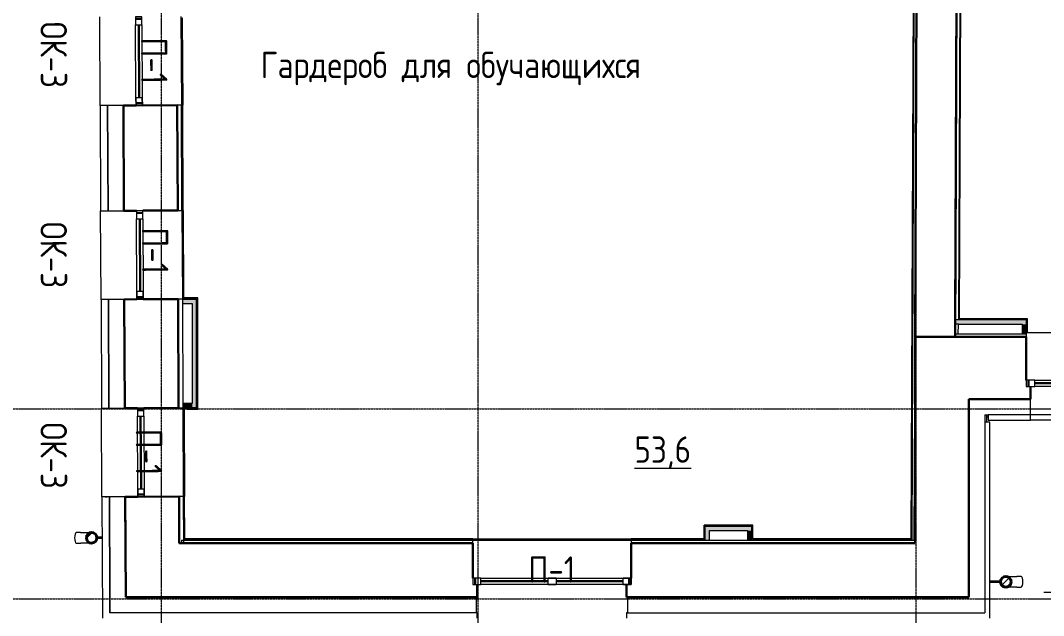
# Model space of a CAD drawing. Header units: millimetres. Extents: x 504091 to 2165846, y 135022 to 442887.
# Drawn here: x 1398815 to 1408506, y 304657 to 310300 of the extents above; entities that cross this region are included whole.
import ezdxf

# ---------------------------------------------------------------- set-up
doc = ezdxf.new("R2010")
doc.units = ezdxf.units.MM
doc.linetypes.add('ADSK_Линия сетки', pattern=[25, 20, -2.5, 0, -2.5])
doc.linetypes.add('осеваяX2', pattern=[4, 2.5, -0.5, 0.5, -0.5])
doc.layers.get('Defpoints').update_dxf_attribs({"color": 255})
for name, color, linetype, lineweight in [('_ Окна', 7, 'Continuous', 30), ('Марки окон', 7, 'Continuous', 20), ('Марки помещений', 7, 'Continuous', 20), ('Обобщенные модели', 7, 'Continuous', 18), ('Окна', 7, 'Continuous', 18), ('Оси', 165, 'осеваяX2', 13), ('Перекрытие', 7, 'Continuous', 18), ('размеры', 7, 'Continuous', 9), ('Стены внутренние', 7, 'Continuous', 18), ('Стены наружные', 7, 'Continuous', 18), ('Стены несущие', 7, 'Continuous', 30), ('Стены отделка', 7, 'Continuous', 30), ('Стены штриховка', 7, 'Continuous', 18)]:
    doc.layers.add(name, color=color, linetype=linetype, lineweight=lineweight)
doc.styles.add('GOST Common_2', font='GOST_Common.ttf', dxfattribs={"width": 0.9, "height": 200})
doc.styles.add('GOST Common_3', font='GOST_Common.ttf', dxfattribs={"height": 250})
doc.dimstyles.new('ADSK_Основной_2_5_мм_округление_до_1', dxfattribs={"dimscale": 304.8, "dimtxt": 251.428749, "dimasz": 0.463911, "dimexe": 0.492126, "dimexo": 0.492126, "dimgap": 0.098425, "dimtad": 1, "dimdec": 0, "dimdsep": 46, "dimtxsty": 'GOST Common_3', "dimblk1": 'OBLIQUE', "dimblk2": 'OBLIQUE', "dimsah": 1, "dimcen": 0.09, "dimdle": 0.492126, "dimazin": 2, "dimtfac": 1, "dimtdec": 4, "dimtix": 1, "dimtmove": 0, "dimatfit": 3, "dimfxl": 0, "dimtvp": 1, "dimtolj": 1, "dimtzin": 0, "dimlwd": 20, "dimlwe": 20, "dimarcsym": 0})

# ---------------------------------------------------------------- blocks, each defined once
blk = doc.blocks.new('Водосток - Тип 1 _карниз больше 490мм_-5158525-План 1-го этажа')
at = {"layer": 'Обобщенные модели', "lineweight": 9}
h = blk.add_hatch(dxfattribs=at)
h.set_pattern_fill('FP_10', color=256, style=0, pattern_type=2)
h.set_pattern_definition([(314.728, (-451.3, -498.1), (106.568, 105.561), [])])
h.paths.add_polyline_path([(76.3, 171.1), (77.4, 146.5), (85.9, 128.8), (103.3, 115), (125, 110), (146.7, 115), (164.1, 128.8), (173.7, 150.5), (173.7, 171.1), (164.1, 191.2), (144.7, 205.5), (125, 210), (102.3, 204.3), (85.9, 191.2), (76.4, 171.3)])
at = {"layer": 'Обобщенные модели'}
for p, q in [((75, 306.2), (75, 263.6)), ((175, 263.6), (175, 306.2)), ((120, 109.1), (120, 60)), ((130, 60), (130, 109.1))]:
    blk.add_line(p, q, dxfattribs=at)
at = {"layer": 'Обобщенные модели', "flags": 128}
for points in [[(75, 173), (75, 174.3), (75, 177), (75, 179.8), (75, 182.9), (75, 186.2), (75, 189.7), (75, 193.4), (75, 197.2), (75, 201.3), (75, 205.5), (75, 209.9), (75, 214.4), (75, 219.1), (75, 224), (75, 229), (75, 234.1), (75, 239.3), (75, 244.6), (75, 250.1), (75, 255.6), (75, 261.3), (75, 263.6)], [(175, 263.6), (175, 258), (175, 252.4), (175, 246.9), (175, 241.5), (175, 236.2), (175, 231.1), (175, 226), (175, 221.1), (175, 216.4), (175, 211.8), (175, 207.3), (175, 203), (175, 198.9), (175, 194.9), (175, 191.2), (175, 187.6), (175, 184.3), (175, 181.1), (175, 178.1), (175, 175.4), (175, 173)]]:
    blk.add_lwpolyline(points, dxfattribs=at)
at = {"layer": 'Обобщенные модели'}
for start, end in [(90, 270), (270, 90)]:
    blk.add_arc((125, 160), 52, start, end, dxfattribs=at)
at = {"layer": 'Обобщенные модели', "lineweight": 40}
for start, end in [(90, 270), (270, 90)]:
    blk.add_arc((125, 160), 50, start, end, dxfattribs=at)
at = {"layer": 'Обобщенные модели'}
for start_param, end_param in [(4.712389, 6.283185), (3.141593, 4.712389)]:
    blk.add_ellipse((125, 306.2), major_axis=(-50, 0), ratio=0.309017, start_param=start_param, end_param=end_param, dxfattribs=at)
blk = doc.blocks.new('Водосток - Тип 1 _карниз больше 490мм_-5158564-План 1-го этажа')
at = {"layer": 'Обобщенные модели', "lineweight": 9}
h = blk.add_hatch(dxfattribs=at)
h.set_pattern_fill('FP_11', color=256, style=0, pattern_type=2)
h.set_pattern_definition([(135, (281.1, -7838.13), (-106.066, -106.066), [])])
h.paths.add_polyline_path([(173.7, 150.5), (173.7, 171.1), (164.1, 191.2), (144.7, 205.5), (125, 210), (102.3, 204.3), (85.9, 191.2), (76.3, 171.1), (77.4, 146.5), (85.9, 128.8), (103.3, 115), (125, 110), (146.7, 115), (164.1, 128.8), (173.7, 148.9)])
at = {"layer": 'Обобщенные модели'}
for p, q in [((75, 306.2), (75, 263.6)), ((175, 263.6), (175, 306.2)), ((120, 109.1), (120, 10)), ((130, 10), (130, 109.1))]:
    blk.add_line(p, q, dxfattribs=at)
at = {"layer": 'Обобщенные модели', "flags": 128}
for points in [[(75, 173), (75, 174.3), (75, 177), (75, 179.8), (75, 182.9), (75, 186.2), (75, 189.7), (75, 193.4), (75, 197.2), (75, 201.3), (75, 205.5), (75, 209.9), (75, 214.4), (75, 219.1), (75, 224), (75, 229), (75, 234.1), (75, 239.3), (75, 244.6), (75, 250.1), (75, 255.6), (75, 261.3), (75, 263.6)], [(175, 263.6), (175, 258), (175, 252.4), (175, 246.9), (175, 241.5), (175, 236.2), (175, 231.1), (175, 226), (175, 221.1), (175, 216.4), (175, 211.8), (175, 207.3), (175, 203), (175, 198.9), (175, 194.9), (175, 191.2), (175, 187.6), (175, 184.3), (175, 181.1), (175, 178.1), (175, 175.4), (175, 173)]]:
    blk.add_lwpolyline(points, dxfattribs=at)
at = {"layer": 'Обобщенные модели'}
for start, end in [(90, 270), (270, 90)]:
    blk.add_arc((125, 160), 52, start, end, dxfattribs=at)
at = {"layer": 'Обобщенные модели', "lineweight": 40}
for start, end in [(90, 270), (270, 90)]:
    blk.add_arc((125, 160), 50, start, end, dxfattribs=at)
at = {"layer": 'Обобщенные модели'}
for start_param, end_param in [(4.712389, 6.283185), (3.141593, 4.712389)]:
    blk.add_ellipse((125, 306.2), major_axis=(-50, 0), ratio=0.309017, start_param=start_param, end_param=end_param, dxfattribs=at)
blk = doc.blocks.new('окна_rehau_однопольное_фрамуга_сверху - 800х2240 _нов_-V44-План 1-го этажа')
at = {"layer": '_ Окна', "lineweight": 18}
for p, q in [((-420, 75), (-420, 135)), ((-420, 135), (-344, 135)), ((-344, 135), (-344, 75)), ((344, 135), (344, 75)), ((420, 135), (344, 135)), ((420, 75), (420, 135)), ((-344, 75), (-420, 75)), ((344, 75), (420, 75))]:
    blk.add_line(p, q, dxfattribs=at)
at = {"layer": '_ Окна'}
for p, q in [((-400, 75), (-400, 135)), ((-344, 105), (344, 105)), ((400, 75), (400, 135))]:
    blk.add_line(p, q, dxfattribs=at)
at = {"layer": 'Окна'}
for p, q in [((-420, 135), (-420, 75)), ((-344, 135), (-420, 135)), ((-344, 135), (344, 135)), ((420, 135), (344, 135)), ((420, 75), (420, 135)), ((-420, 75), (-344, 75)), ((344, 75), (-344, 75)), ((344, 75), (420, 75))]:
    blk.add_line(p, q, dxfattribs=at)
blk = doc.blocks.new('окна_rehau_однопольное_фрамуга_сверху - 800х2240 _нов_-V45-План 1-го этажа')
at = {"layer": '_ Окна', "lineweight": 18}
for p, q in [((-420, 75), (-420, 135)), ((-420, 135), (-344, 135)), ((-344, 135), (-344, 75)), ((344, 135), (344, 75)), ((420, 135), (344, 135)), ((420, 75), (420, 135)), ((-344, 75), (-420, 75)), ((344, 75), (420, 75))]:
    blk.add_line(p, q, dxfattribs=at)
at = {"layer": '_ Окна'}
for p, q in [((-400, 75), (-400, 135)), ((-344, 105), (344, 105)), ((400, 75), (400, 135))]:
    blk.add_line(p, q, dxfattribs=at)
at = {"layer": 'Окна'}
for p, q in [((-420, 135), (-420, 75)), ((-344, 135), (-420, 135)), ((-344, 135), (344, 135)), ((420, 135), (344, 135)), ((420, 75), (420, 135)), ((-420, 75), (-344, 75)), ((344, 75), (-344, 75)), ((344, 75), (420, 75))]:
    blk.add_line(p, q, dxfattribs=at)
blk = doc.blocks.new('окна_rehau_двупольное_2_фрамуги - 1460х2440 _нов_-2128967-План 1-го этажа')
at = {"layer": '_ Окна', "lineweight": 18}
for p, q in [((-750, 75), (-750, 135)), ((-750, 135), (-674, 135)), ((-674, 135), (-674, 75)), ((-38, 75), (-38, 135)), ((-38, 135), (38, 135)), ((38, 135), (38, 75)), ((674, 135), (674, 75)), ((750, 135), (674, 135)), ((750, 75), (750, 135)), ((-674, 75), (-750, 75)), ((38, 75), (-38, 75)), ((674, 75), (750, 75))]:
    blk.add_line(p, q, dxfattribs=at)
at = {"layer": '_ Окна'}
for p, q in [((-730, 75), (-730, 135)), ((-674, 105), (-38, 105)), ((38, 105), (674, 105)), ((730, 75), (730, 135))]:
    blk.add_line(p, q, dxfattribs=at)
at = {"layer": 'Окна'}
for p, q in [((-750, 135), (-750, 75)), ((-674, 135), (-750, 135)), ((-674, 135), (-38, 135)), ((38, 135), (-38, 135)), ((38, 135), (674, 135)), ((750, 135), (674, 135)), ((750, 75), (750, 135)), ((-750, 75), (-674, 75)), ((-38, 75), (-674, 75)), ((-38, 75), (38, 75)), ((674, 75), (38, 75)), ((674, 75), (750, 75))]:
    blk.add_line(p, q, dxfattribs=at)
blk = doc.blocks.new('окно трехпол с фрамугой - 1675-2150_h___нов_ ок16-V46-План 1-го этажа')
at = {"layer": '_ Окна', "lineweight": 18}
for p, q in [((-857.5, 115), (-857.5, 175)), ((-857.5, 175), (-777.5, 175)), ((-777.5, 115), (-857.5, 115)), ((-777.5, 175), (-777.5, 115)), ((-417.5, 115), (-417.5, 175)), ((-417.5, 175), (-357.5, 175)), ((-357.5, 115), (-417.5, 115)), ((-357.5, 175), (-357.5, 115)), ((357.5, 115), (357.5, 175)), ((357.5, 175), (417.5, 175)), ((417.5, 115), (357.5, 115)), ((417.5, 175), (417.5, 115)), ((777.5, 175), (777.5, 115)), ((857.5, 175), (777.5, 175)), ((777.5, 115), (857.5, 115)), ((857.5, 115), (857.5, 175))]:
    blk.add_line(p, q, dxfattribs=at)
at = {"layer": '_ Окна'}
for p, q in [((-837.5, 115), (-837.5, 175)), ((-777.5, 145), (-417.5, 145)), ((-357.5, 145), (357.5, 145)), ((417.5, 145), (777.5, 145)), ((837.5, 115), (837.5, 175))]:
    blk.add_line(p, q, dxfattribs=at)
at = {"layer": 'Окна'}
for p, q in [((-857.5, 175), (-857.5, 115)), ((-777.5, 175), (-857.5, 175)), ((-857.5, 115), (-777.5, 115)), ((-777.5, 175), (-417.5, 175)), ((-417.5, 115), (-777.5, 115)), ((-357.5, 175), (-417.5, 175)), ((-417.5, 115), (-357.5, 115)), ((-357.5, 175), (357.5, 175)), ((357.5, 115), (-357.5, 115)), ((417.5, 175), (357.5, 175)), ((357.5, 115), (417.5, 115)), ((417.5, 175), (777.5, 175)), ((777.5, 115), (417.5, 115)), ((857.5, 175), (777.5, 175)), ((777.5, 115), (857.5, 115)), ((857.5, 115), (857.5, 175))]:
    blk.add_line(p, q, dxfattribs=at)
blk = doc.blocks.new('_Oblique')
at = {"color": 0, "linetype": 'ByBlock', "lineweight": -2}
blk.add_line((-0.5, -0.5), (0.5, 0.5), dxfattribs=at)
blk = doc.blocks.new('*D2766')
at = {"layer": 'Defpoints', "color": 0, "lineweight": 20, "transparency": 16777216}
for p in [(1409424.6, 304874.7), (1408658.8, 303374.7), (1409424.6, 303374.7)]:
    blk.add_point(p, dxfattribs=at)
at = {"layer": 'размеры', "color": 0, "transparency": 16777216}
for p, q in [((1408658.8, 305024.7), (1408658.8, 303224.7)), ((1409274.6, 304874.7), (1408508.8, 304874.7)), ((1409274.6, 303374.7), (1408508.8, 303374.7))]:
    blk.add_line(p, q, dxfattribs=at)
at = {"layer": 'размеры', "color": 0, "transparency": 16777216, "xscale": 141.4, "yscale": 141.4, "zscale": 141.4}
for p, rotation in [((1408658.8, 304874.7), 90), ((1408658.8, 303374.7), 270)]:
    blk.add_blockref('_Oblique', p, dxfattribs=dict(at, rotation=rotation))
at = {"layer": 'размеры', "color": 0, "lineweight": 20, "transparency": 16777216, "insert": (1408503.8, 304124.7), "char_height": 250, "width": 700.591, "attachment_point": 5, "rotation": 90, "style": 'GOST Common_3'}
blk.add_mtext('\\A1;1500', dxfattribs=at)

msp = doc.modelspace()

# ---------------------------------------------------------------- hatches: boundary and pattern name
at = {"layer": 'Стены внутренние'}
for points in [[(1400441.8864, 307617.1482), (1400481.8864, 307617.1482), (1400481.8864, 307657.1482), (1400350.1744, 307656.7371), (1400350.1744, 307617.1482), (1400353.6217, 307617.1482)], [(1400481.8392, 306627.1747), (1400481.8864, 306627.5489), (1400481.8864, 307617.1482), (1400441.8864, 307617.1482), (1400441.8864, 306627.1747)], [(1408301.7239, 307419.5757), (1408341.7239, 307419.5757), (1408341.7239, 307459.5757), (1407669.0715, 307459.5757), (1407669.0715, 307419.5757), (1408191.2577, 307419.5757)], [(1408339.5389, 307329.5757), (1408341.7239, 307329.5757), (1408340.7239, 307419.5757), (1408301.7239, 307419.5757), (1408301.7239, 307329.5757)], [(1400363.1892, 306627.1747), (1400441.8864, 306627.5489), (1400441.8864, 306667.1747), (1400363.1892, 306667.1747), (1400363.1892, 306627.5489)], [(1405302.4445, 305372.4423), (1405341.6978, 305372.4423), (1405341.6978, 305502.4423), (1405301.6978, 305502.4423), (1405301.6978, 305372.4423)], [(1405701.6978, 305462.4423), (1405741.6978, 305462.4423), (1405741.6978, 305502.4423), (1405341.6978, 305502.4423), (1405341.6978, 305462.4423), (1405552.2928, 305462.4423)], [(1405741.6978, 305372.4423), (1405741.6978, 305462.4423), (1405701.6978, 305462.4423), (1405701.6978, 305372.4423)]]:
    msp.add_hatch(color=256, dxfattribs=at).paths.add_polyline_path(points)

# ---------------------------------------------------------------- linework, layer by layer
at = {"layer": 'Оси', "linetype": 'ADSK_Линия сетки'}
for p, q in [((1400149.8592, 300469.847), (1400149.8592, 349044.3426)), ((1403149.8592, 300469.847), (1403149.8592, 349044.3426)), ((1407299.8592, 300469.847), (1407299.8592, 326587.6621)), ((1390035.5654, 306616.3441), (1456265.2939, 306616.3441)), ((1390035.5654, 304816.3441), (1456155.1468, 304816.3441))]:
    msp.add_line(p, q, dxfattribs=at)
at = {"layer": 'Перекрытие'}
msp.add_line((1400348.7188, 307656.9273), (1400350.1744, 307656.9342), dxfattribs=at)
at = {"layer": 'Стены внутренние'}
for p, q in [((1400335.9786, 310335.897), (1400339.9733, 309495.9065)), ((1400344.7193, 308497.9178), (1400348.714, 307657.9273)), ((1400353.6217, 306625.9389), (1400357.6164, 305785.9484)), ((1403100.8592, 305372.4423), (1404600.8592, 305372.4423))]:
    msp.add_line(p, q, dxfattribs=at)
at = {"layer": 'Стены наружные'}
for p, q in [((1399569.982, 309492.2447), (1399565.9873, 310332.2352)), ((1400348.0301, 310325.0957), (1400351.9732, 309495.9636)), ((1399619.9765, 309493.5776), (1399599.9767, 309493.4825)), ((1399578.7227, 307654.2655), (1399574.728, 308494.256)), ((1399604.7322, 308493.4938), (1399624.732, 308493.5889)), ((1400356.7192, 308497.9748), (1400360.6608, 307669.1482)), ((1400360.7139, 307657.9843), (1400358.7139, 307657.9748)), ((1408353.7239, 307341.5757), (1410056.7239, 307341.5757)), ((1399587.6251, 305782.2867), (1399583.6304, 306622.2772)), ((1400393.6734, 306615.1747), (1400365.6731, 306615.1747)), ((1400365.6731, 306615.1747), (1400369.6163, 305786.0055)), ((1407968.4283, 306489.5757), (1407968.4283, 306559.5757)), ((1407980.8917, 306539.5757), (1407968.4283, 306539.5757)), ((1410021.7239, 306559.5757), (1408381.7239, 306559.5757)), ((1410021.7239, 306509.5757), (1408381.7239, 306509.5757)), ((1399617.6198, 305783.5244), (1399637.6196, 305783.6195)), ((1403100.8592, 305384.4423), (1404600.8592, 305384.4423))]:
    msp.add_line(p, q, dxfattribs=at)
at = {"layer": 'Стены несущие'}
for p, q in [((1407288.4283, 307299.5757), (1407314.5718, 313858.2129)), ((1407668.4253, 307298.061), (1407692.1367, 313246.5532)), ((1407692.1279, 313216.5532), (1407669.0715, 307459.5757)), ((1399909.9782, 309493.8616), (1399789.9795, 309493.2909)), ((1399789.9795, 309493.2909), (1399794.7256, 308495.3022)), ((1399794.7256, 308495.3022), (1399789.9795, 309493.2909)), ((1400299.9738, 309495.7163), (1399969.9775, 309494.1469)), ((1400304.7198, 308497.7275), (1400299.9738, 309495.7163)), ((1399794.7256, 308495.3022), (1399914.7242, 308495.8729)), ((1399974.7235, 308496.1582), (1400304.7198, 308497.7275)), ((1399918.7189, 307655.8824), (1399798.7202, 307655.3117)), ((1399798.7202, 307655.3117), (1399803.628, 306623.3234)), ((1399803.628, 306623.3234), (1399798.7202, 307655.3117)), ((1400308.7145, 307657.737), (1399978.7182, 307656.1677)), ((1400308.7145, 307657.737), (1400313.6222, 306625.7487)), ((1407668.9113, 307419.5757), (1407668.5511, 307329.6213)), ((1407288.4283, 307299.5757), (1407288.4283, 305342.4423)), ((1407288.4283, 307299.5757), (1408341.7239, 307299.5757)), ((1407288.4283, 307299.5757), (1407668.4253, 307298.061)), ((1408341.7239, 306889.5757), (1408341.7239, 307299.5757)), ((1408381.7239, 306709.5757), (1408381.7239, 306829.5757)), ((1407798.4283, 304832.4423), (1407798.4283, 306709.5757)), ((1408381.7239, 306709.5757), (1407798.4283, 306709.5757)), ((1399803.628, 306623.3234), (1399923.6266, 306623.894)), ((1399983.6259, 306624.1794), (1400313.6222, 306625.7487)), ((1399927.6213, 305783.9035), (1399807.6226, 305783.3329)), ((1399807.6226, 305783.3329), (1399812.1447, 304832.4423)), ((1399809.7193, 305342.4423), (1399807.6226, 305783.3329)), ((1400317.6169, 305785.7582), (1399987.6206, 305784.1889)), ((1400319.7251, 305342.4423), (1400317.6169, 305785.7582)), ((1400319.7251, 305342.4423), (1403100.8592, 305342.4423)), ((1403100.8592, 305012.4423), (1403100.8592, 305342.4423)), ((1404600.8592, 305342.4423), (1404600.8592, 305012.4423)), ((1407288.4283, 305342.4423), (1404600.8592, 305342.4423)), ((1403140.8592, 304832.4423), (1403140.8592, 304952.4423)), ((1404555.8592, 304952.4423), (1404555.8592, 304832.4423)), ((1403140.8592, 304832.4423), (1399812.1447, 304832.4423)), ((1407798.4283, 304832.4423), (1404555.8592, 304832.4423))]:
    msp.add_line(p, q, dxfattribs=at)
at = {"layer": 'Стены отделка', "lineweight": 9}
for p, q in [((1407260.7463, 305372.4423), (1407290.3548, 312800.3441)), ((1407720.6254, 312841.3441), (1407699.0718, 307459.5757)), ((1407711.1199, 307471.5757), (1407732.5775, 312829.3441)), ((1407278.3076, 312788.506), (1407248.7941, 305384.4423)), ((1399639.9812, 309492.5776), (1399569.982, 309492.2447)), ((1399569.982, 309492.2447), (1399574.728, 308494.256)), ((1399789.9795, 309493.2909), (1399639.9812, 309492.5776)), ((1400351.9732, 309495.9636), (1400299.9738, 309495.7163)), ((1400344.7193, 308497.9178), (1400339.9733, 309495.9065)), ((1400356.7192, 308497.9748), (1400351.9732, 309495.9636)), ((1399574.728, 308494.256), (1399644.7273, 308494.5889)), ((1399644.7273, 308494.5889), (1399794.7256, 308495.3022)), ((1400304.7198, 308497.7275), (1400356.7192, 308497.9748)), ((1400491.8864, 307669.1482), (1400360.6608, 307669.1482)), ((1400360.6608, 307669.1482), (1400360.7139, 307657.9843)), ((1400493.8864, 306617.1747), (1400493.8864, 307667.1482)), ((1399648.7219, 307654.5984), (1399578.7227, 307654.2655)), ((1399578.7227, 307654.2655), (1399583.6304, 306622.2772)), ((1399798.7202, 307655.3117), (1399648.7219, 307654.5984)), ((1400358.7139, 307657.9748), (1400308.7145, 307657.737)), ((1400348.714, 307657.9273), (1400353.6159, 306627.1747)), ((1400348.7177, 307657.1482), (1400481.8864, 307657.1482)), ((1400350.1744, 307657.1482), (1400350.1744, 307617.1482)), ((1400350.1744, 307617.1482), (1400441.8864, 307617.1482)), ((1400441.8864, 307617.1482), (1400441.8864, 306667.1747)), ((1400481.8864, 306627.1747), (1400481.8864, 307657.1482)), ((1408351.7239, 307471.5757), (1407711.1199, 307471.5757)), ((1408353.7239, 307341.5757), (1408353.7239, 307469.5757)), ((1407698.5508, 307329.5012), (1407698.9116, 307419.5757)), ((1407698.9116, 307419.5757), (1408301.7239, 307419.5757)), ((1408341.7239, 307459.5757), (1407699.0718, 307459.5757)), ((1408301.7239, 307419.5757), (1408301.7239, 307329.5757)), ((1408341.7239, 307459.5757), (1408341.7239, 307299.5757)), ((1407280.7466, 305372.473), (1407288.4283, 307299.5757)), ((1407668.4313, 307329.5757), (1407668.4313, 307299.5757)), ((1407668.4313, 307329.5757), (1408341.7239, 307329.5757)), ((1407668.5511, 307329.6213), (1407698.5508, 307329.5012)), ((1408341.7239, 307341.5757), (1408353.7239, 307341.5757)), ((1408381.7239, 306509.5757), (1408381.7239, 306709.5757)), ((1399583.6304, 306622.2772), (1399653.6297, 306622.6101)), ((1399653.6297, 306622.6101), (1399803.628, 306623.3234)), ((1400313.6222, 306625.7487), (1400393.6213, 306626.1292)), ((1400481.8864, 306627.1747), (1400353.6159, 306627.1747)), ((1400353.6159, 306627.1747), (1400353.6217, 306625.9389)), ((1400441.8864, 306667.1747), (1400363.1892, 306667.1747)), ((1400363.1892, 306667.1747), (1400363.1892, 306627.1747)), ((1400393.6213, 306626.1292), (1400393.6734, 306615.1747)), ((1400393.6734, 306615.1747), (1400491.8864, 306615.1747)), ((1407948.4283, 306559.5757), (1407980.8917, 306559.5757)), ((1407948.4283, 306559.5757), (1407948.4283, 304682.4423)), ((1407980.8917, 306559.5757), (1407980.8917, 306509.5757)), ((1407980.8917, 306509.5757), (1408381.7239, 306509.5757)), ((1408381.7239, 306559.5757), (1408380.7239, 306559.5757)), ((1407998.4283, 306489.5757), (1407948.4283, 306489.5757)), ((1407998.4283, 304632.4423), (1407998.4283, 306489.5757)), ((1399657.6243, 305782.6195), (1399587.6251, 305782.2867)), ((1399587.6251, 305782.2867), (1399593.0933, 304632.4423)), ((1399807.6226, 305783.3329), (1399657.6243, 305782.6195)), ((1400369.6163, 305786.0055), (1400317.6169, 305785.7582)), ((1400357.6164, 305785.9484), (1400359.7261, 305342.3153)), ((1400371.5259, 305384.4423), (1400369.6163, 305786.0055)), ((1405289.6978, 305512.4423), (1405289.6978, 305384.4423)), ((1405751.6978, 305514.4423), (1405291.6978, 305514.4423)), ((1405741.6978, 305502.4423), (1405301.6978, 305502.4423)), ((1405301.6978, 305370.7303), (1405301.6978, 305502.4423)), ((1405341.6978, 305462.4423), (1405701.6978, 305462.4423)), ((1405341.6978, 305370.7303), (1405341.6978, 305462.4423)), ((1405701.6978, 305462.4423), (1405701.6978, 305372.4423)), ((1405741.6978, 305372.4423), (1405741.6978, 305502.4423)), ((1405753.6978, 305384.4423), (1405753.6978, 305512.4423)), ((1399812.1447, 304832.4423), (1399809.7193, 305342.4423)), ((1400319.7251, 305342.4423), (1400319.7266, 305342.1251)), ((1400319.7266, 305342.1251), (1400359.7261, 305342.3153)), ((1400339.7253, 305372.4423), (1400339.7253, 305342.4423)), ((1400339.7253, 305372.4423), (1403100.8592, 305372.4423)), ((1403100.8592, 305384.4423), (1400371.5259, 305384.4423)), ((1403100.8592, 305342.4423), (1403100.8592, 305384.4423)), ((1404600.8592, 305384.4423), (1404600.8592, 305342.4423)), ((1405289.6978, 305384.4423), (1404600.8592, 305384.4423)), ((1404600.8592, 305372.4423), (1407288.4283, 305372.4423)), ((1405301.6978, 305370.7303), (1405341.6978, 305370.7303)), ((1407248.7941, 305384.4423), (1405753.6978, 305384.4423)), ((1407260.7468, 305372.5527), (1407280.7466, 305372.473)), ((1399662.8563, 304682.4423), (1399662.143, 304832.4423)), ((1399662.143, 304832.4423), (1399662.8563, 304682.4423)), ((1403134.8592, 304682.4423), (1403134.8592, 304832.4423)), ((1404564.8592, 304832.4423), (1404564.8592, 304682.4423)), ((1403140.8592, 304682.4423), (1403134.8592, 304682.4423)), ((1403140.8592, 304632.4423), (1403140.8592, 304682.4423)), ((1404564.8592, 304682.4423), (1404555.8592, 304682.4423)), ((1404555.8592, 304682.4423), (1404555.8592, 304632.4423)), ((1407798.4283, 304682.4423), (1407948.4283, 304682.4423))]:
    msp.add_line(p, q, dxfattribs=at)
at = {"layer": 'Стены штриховка'}
for p, q in [((1407709.1119, 307469.5757), (1407730.5855, 312831.3441)), ((1407280.3149, 312790.3441), (1407250.7861, 305382.4423)), ((1399644.7273, 308494.5889), (1399639.9812, 309492.5776)), ((1399639.9812, 309492.5776), (1399644.7273, 308494.5889)), ((1400354.7192, 308497.9653), (1400349.9732, 309495.954)), ((1400360.6703, 307667.1482), (1400493.8864, 307667.1482)), ((1400491.8864, 306615.1747), (1400491.8864, 307669.1482)), ((1400493.8864, 307669.1482), (1400491.8864, 307669.1482)), ((1400493.8864, 307667.1482), (1400493.8864, 307669.1482)), ((1399653.6297, 306622.6101), (1399648.7219, 307654.5984)), ((1399648.7219, 307654.5984), (1399653.6297, 306622.6101)), ((1407709.1119, 307469.5757), (1408353.7239, 307469.5757)), ((1408351.7239, 307341.5757), (1408351.7239, 307471.5757)), ((1408353.7239, 307471.5757), (1408351.7239, 307471.5757)), ((1408353.7239, 307469.5757), (1408353.7239, 307471.5757)), ((1407698.9116, 307419.5757), (1407668.9113, 307419.5757)), ((1407699.0718, 307459.5757), (1407669.0715, 307459.5757)), ((1400393.6639, 306617.1747), (1400493.8864, 306617.1747)), ((1400491.8864, 306615.1747), (1400493.8864, 306615.1747)), ((1400493.8864, 306615.1747), (1400493.8864, 306617.1747)), ((1408380.7239, 306559.5757), (1407980.8917, 306559.5757)), ((1399662.143, 304832.4423), (1399657.6243, 305782.6195)), ((1399657.6243, 305782.6195), (1399662.143, 304832.4423)), ((1400369.5354, 305382.4423), (1400367.6163, 305785.996)), ((1405291.6978, 305514.4423), (1405289.6978, 305514.4423)), ((1405289.6978, 305514.4423), (1405289.6978, 305512.4423)), ((1405289.6978, 305512.4423), (1405753.6978, 305512.4423)), ((1405291.6978, 305382.4423), (1405291.6978, 305514.4423)), ((1405751.6978, 305382.4423), (1405751.6978, 305514.4423)), ((1405753.6978, 305514.4423), (1405751.6978, 305514.4423)), ((1405753.6978, 305512.4423), (1405753.6978, 305514.4423)), ((1403100.8592, 305382.4423), (1400369.5354, 305382.4423)), ((1405291.6978, 305382.4423), (1404600.8592, 305382.4423)), ((1407250.7861, 305382.4423), (1405751.6978, 305382.4423)), ((1403134.8592, 304682.4423), (1399662.8563, 304682.4423)), ((1404564.8592, 304682.4423), (1407798.4283, 304682.4423))]:
    msp.add_line(p, q, dxfattribs=at)

# ---------------------------------------------------------------- block references
at = {"layer": 'Обобщенные модели'}
for name, p, rotation in [('Водосток - Тип 1 _карниз больше 490мм_-5158525-План 1-го этажа', (1399650.0607, 305270.2769), 90.27247415019644), ('Водосток - Тип 1 _карниз больше 490мм_-5158564-План 1-го этажа', (1407988.4283, 305102.4423), 269.9999999999999)]:
    msp.add_blockref(name, p, dxfattribs=dict(at, rotation=rotation))
at = {"layer": 'Окна'}
for name, p, rotation in [('окна_rehau_однопольное_фрамуга_сверху - 800х2240 _нов_-V44-План 1-го этажа', (1400042.9793, 309914.4988), 90.27247415019606), ('окна_rehau_однопольное_фрамуга_сверху - 800х2240 _нов_-V45-План 1-го этажа', (1400051.72, 308076.5196), 90.27247415019606), ('окно трехпол с фрамугой - 1675-2150_h___нов_ ок16-V46-План 1-го этажа', (1409199.2239, 307004.5757), 180), ('окна_rehau_однопольное_фрамуга_сверху - 800х2240 _нов_-V44-План 1-го этажа', (1400060.6224, 306204.5408), 90.27247415019606), ('окна_rehau_двупольное_2_фрамуги - 1460х2440 _нов_-2128967-План 1-го этажа', (1403850.8592, 305087.4423), 180)]:
    msp.add_blockref(name, p, dxfattribs=dict(at, rotation=rotation))

# ---------------------------------------------------------------- texts
at = {"layer": 'Марки окон', "lineweight": 9, "char_height": 250, "attachment_point": 5, "rotation": 270.27247415, "line_spacing_factor": 1.022766, "style": 'GOST Common_2'}
for s, insert, width in [('\\pt450,900,1350,1800,2250,2700,3150,3600,4050,4500,4950,5400,5850,6300,6750,7200,7650,8100,8550,9000,9450,9900,10350,10800,11250,11700,12150,12600,13050,13500,13950,14400;ОК-3', (1399130.8761, 309973.7479), 684.9), ('\\pt450,900,1350,1800,2250,2700,3150,3600,4050,4500,4950,5400,5850,6300,6750,7200,7650,8100,8550,9000,9450,9900,10350,10800,11250,11700,12150,12600,13050,13500,13950,14400;П-1', (1400081.4996, 309917.8395), 458.1), ('\\pt450,900,1350,1800,2250,2700,3150,3600,4050,4500,4950,5400,5850,6300,6750,7200,7650,8100,8550,9000,9450,9900,10350,10800,11250,11700,12150,12600,13050,13500,13950,14400;ОК-3', (1399130.8666, 308075.7479), 684.9), ('\\pt450,900,1350,1800,2250,2700,3150,3600,4050,4500,4950,5400,5850,6300,6750,7200,7650,8100,8550,9000,9450,9900,10350,10800,11250,11700,12150,12600,13050,13500,13950,14400;П-1', (1400090.0627, 308117.2081), 458.1), ('\\pt450,900,1350,1800,2250,2700,3150,3600,4050,4500,4950,5400,5850,6300,6750,7200,7650,8100,8550,9000,9450,9900,10350,10800,11250,11700,12150,12600,13050,13500,13950,14400;ОК-3', (1399130.8761, 306173.7479), 684.9), ('\\pt450,900,1350,1800,2250,2700,3150,3600,4050,4500,4950,5400,5850,6300,6750,7200,7650,8100,8550,9000,9450,9900,10350,10800,11250,11700,12150,12600,13050,13500,13950,14400;П-1', (1400032.333, 306207.5637), 458.1)]:
    msp.add_mtext(s, dxfattribs=dict(at, insert=insert, width=width))
at = {"layer": 'Марки окон', "lineweight": 9, "insert": (1403847.7018, 305093.5088), "char_height": 250, "width": 458.1, "attachment_point": 5, "line_spacing_factor": 1.022766, "style": 'GOST Common_2'}
msp.add_mtext('\\pt450,900,1350,1800,2250,2700,3150,3600,4050,4500,4950,5400,5850,6300,6750,7200,7650,8100,8550,9000,9450,9900,10350,10800,11250,11700,12150,12600,13050,13500,13950,14400;П-1', dxfattribs=at)
at = {"layer": 'Марки помещений', "lineweight": 9, "char_height": 250, "attachment_point": 5, "line_spacing_factor": 1.022766, "style": 'GOST Common_2'}
for s, insert, width in [('\\pt450,900,1350,1800,2250,2700,3150,3600,4050,4500,4950,5400,5850,6300,6750,7200,7650,8100,8550,9000,9450,9900,10350,10800,11250,11700,12150,12600,13050,13500,13950,14400;Гардероб для обучающихся', (1402891.6918, 309843.8392), 3809.7), ('\\pt450,900,1350,1800,2250,2700,3150,3600,4050,4500,4950,5400,5850,6300,6750,7200,7650,8100,8550,9000,9450,9900,10350,10800,11250,11700,12150,12600,13050,13500,13950,14400;{\\L53,6}', (1404898.7196, 306201.8693), 566.1)]:
    msp.add_mtext(s, dxfattribs=dict(at, insert=insert, width=width))

# ---------------------------------------------------------------- dimensions: what is measured, and where the dimension line sits
at = {"layer": 'размеры', "lineweight": 20}
dim = msp.add_linear_dim(base=(1408658.8364, 303374.6667), p1=(1409424.5894, 304874.6702), p2=(1409424.5894, 303374.6667), angle=90, dimstyle='ADSK_Основной_2_5_мм_округление_до_1', override={"dimpost": '<>', "dimfxl": 1500.003468, "dimlwd": 65535, "dimlwe": 65535}, dxfattribs=at)
dim.commit()
dim.dimension.update_dxf_attribs({"geometry": '*D2766', "text_midpoint": (1408503.8364, 304124.6685)})

doc.saveas('drawing.dxf')
